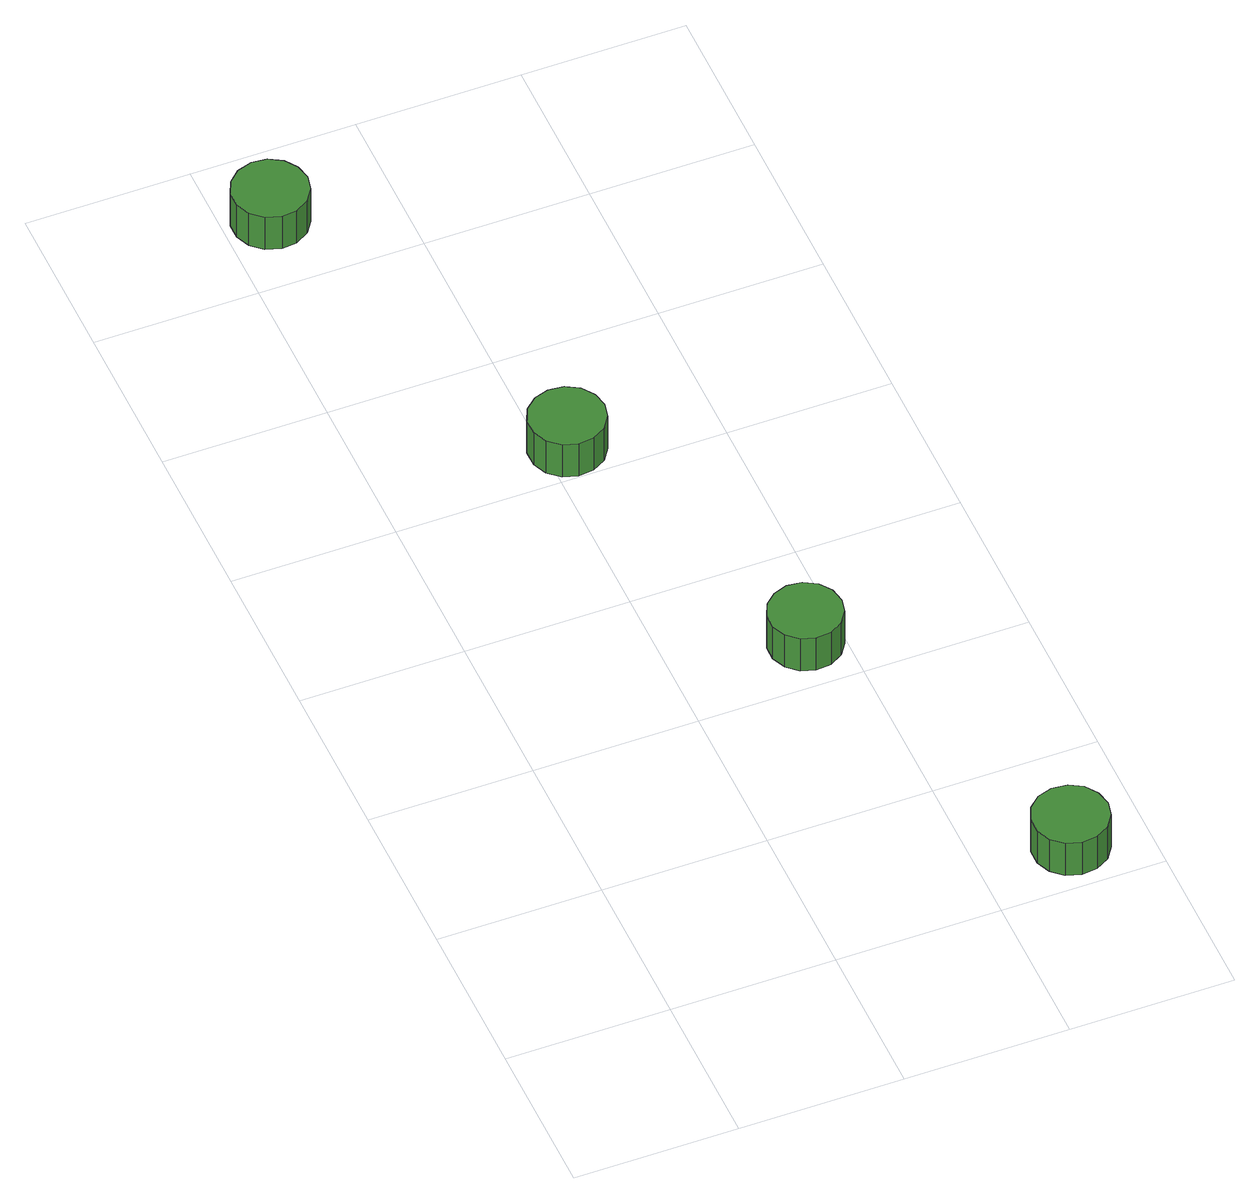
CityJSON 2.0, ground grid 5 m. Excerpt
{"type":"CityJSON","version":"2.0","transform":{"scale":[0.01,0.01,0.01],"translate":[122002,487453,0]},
"CityObjects":{
"tree1":{"type":"SolitaryVegetationObject","attributes":{"function":"something"},"geometry":[{"type":"MultiSurface","lod":"1","boundaries":[[[0,1,2,3,4,5,6,7,8,9,10,11,12,13,14]],[[15,16,17,18,19,20,21,22,23,24,25,26,27,28,29]],[[0,29,28,1]],[[1,28,27,2]],[[2,27,26,3]],[[3,26,25,4]],[[4,25,24,5]],[[5,24,23,6]],[[6,23,22,7]],[[7,22,21,8]],[[8,21,20,9]],[[9,20,19,10]],[[10,19,18,11]],[[11,18,17,12]],[[12,17,16,13]],[[13,16,15,14]],[[14,15,29,0]]]}]},
"tree2":{"type":"SolitaryVegetationObject","attributes":{"function":"something"},"geometry":[{"type":"MultiSurface","lod":"1","boundaries":[[[30,31,32,33,34,35,36,37,38,39,40,41,42,43,44]],[[45,46,47,48,49,50,51,52,53,54,55,56,57,58,59]],[[30,59,58,31]],[[31,58,57,32]],[[32,57,56,33]],[[33,56,55,34]],[[34,55,54,35]],[[35,54,53,36]],[[36,53,52,37]],[[37,52,51,38]],[[38,51,50,39]],[[39,50,49,40]],[[40,49,48,41]],[[41,48,47,42]],[[42,47,46,43]],[[43,46,45,44]],[[44,45,59,30]]]}]},
"tree3":{"type":"SolitaryVegetationObject","attributes":{"function":"something"},"geometry":[{"type":"MultiSurface","lod":"1","boundaries":[[[60,61,62,63,64,65,66,67,68,69,70,71,72,73,74]],[[75,76,77,78,79,80,81,82,83,84,85,86,87,88,89]],[[60,89,88,61]],[[61,88,87,62]],[[62,87,86,63]],[[63,86,85,64]],[[64,85,84,65]],[[65,84,83,66]],[[66,83,82,67]],[[67,82,81,68]],[[68,81,80,69]],[[69,80,79,70]],[[70,79,78,71]],[[71,78,77,72]],[[72,77,76,73]],[[73,76,75,74]],[[74,75,89,60]]]}]},
"tree4":{"type":"SolitaryVegetationObject","attributes":{"function":"something"},"geometry":[{"type":"MultiSurface","lod":"1","boundaries":[[[90,91,92,93,94,95,96,97,98,99,100,101,102,103,104]],[[105,106,107,108,109,110,111,112,113,114,115,116,117,118,119]],[[90,119,118,91]],[[91,118,117,92]],[[92,117,116,93]],[[93,116,115,94]],[[94,115,114,95]],[[95,114,113,96]],[[96,113,112,97]],[[97,112,111,98]],[[98,111,110,99]],[[99,110,109,100]],[[100,109,108,101]],[[101,108,107,102]],[[102,107,106,103]],[[103,106,105,104]],[[104,105,119,90]]]}]}
},
"vertices":[
[243,3230,150],[233,3276,150],[206,3314,150],[165,3338,150],[118,3343,150],[72,3328,150],[37,3296,150],[18,3253,150],[18,3206,150],[37,3163,150],[72,3131,150],[118,3116,150],[165,3121,150],[206,3145,150],[233,3183,150],[233,3183,21],[206,3145,21],[165,3121,21],[118,3116,21],[72,3131,21],[37,3163,21],[18,3206,21],[18,3253,21],[37,3296,21],[72,3328,21],[118,3343,21],[165,3338,21],[206,3314,21],[233,3276,21],[243,3230,21],
[679,2114,133],[669,2160,133],[641,2199,133],[600,2222,133],[553,2227,133],[508,2213,133],[472,2181,133],[453,2138,133],[453,2090,133],[472,2047,133],[508,2015,133],[553,2001,133],[600,2006,133],[641,2029,133],[669,2068,133],[669,2068,4],[641,2029,4],[600,2006,4],[553,2001,4],[508,2015,4],[472,2047,4],[453,2090,4],[453,2138,4],[472,2181,4],[508,2213,4],[553,2227,4],[600,2222,4],[641,2199,4],[669,2160,4],[679,2114,4],
[1002,1166,129],[993,1211,129],[966,1248,129],[926,1271,129],[880,1276,129],[837,1261,129],[803,1231,129],[784,1189,129],[784,1143,129],[803,1101,129],[837,1070,129],[880,1056,129],[926,1061,129],[966,1084,129],[993,1121,129],[993,1121,0],[966,1084,0],[926,1061,0],[880,1056,0],[837,1070,0],[803,1101,0],[784,1143,0],[784,1189,0],[803,1231,0],[837,1261,0],[880,1276,0],[926,1271,0],[966,1248,0],[993,1211,0],[1002,1166,0],
[1387,151,133],[1377,197,133],[1350,236,133],[1309,259,133],[1261,264,133],[1216,250,133],[1181,218,133],[1162,175,133],[1162,127,133],[1181,84,133],[1216,52,133],[1261,38,133],[1309,43,133],[1350,66,133],[1377,105,133],[1377,105,4],[1350,66,4],[1309,43,4],[1261,38,4],[1216,52,4],[1181,84,4],[1162,127,4],[1162,175,4],[1181,218,4],[1216,250,4],[1261,264,4],[1309,259,4],[1350,236,4],[1377,197,4],[1387,151,4]
]}
